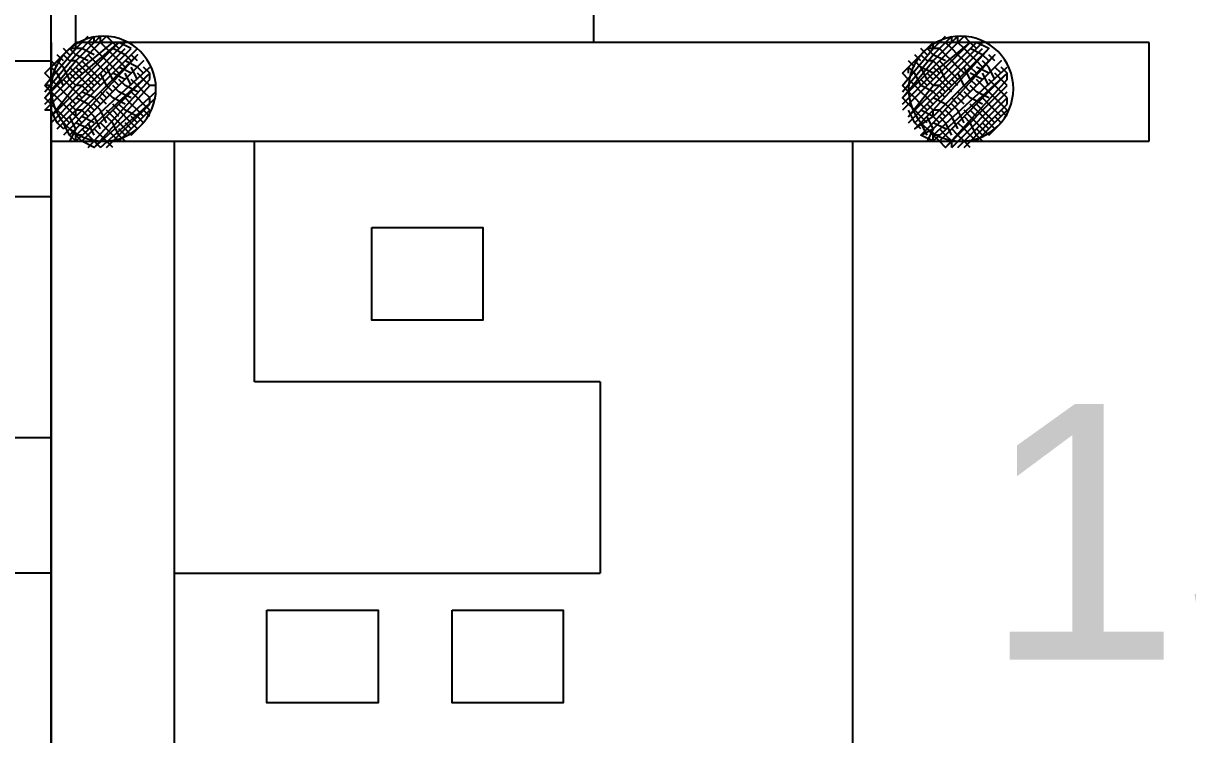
# Model space of a CAD drawing. Header units: millimetres. Extents: x 14 to 406, y 10 to 287.
# Drawn here: x 327.12 to 335.11, y 126.24 to 131.12 of the extents above; entities that cross this region are included whole.
import ezdxf

# ---------------------------------------------------------------- set-up
doc = ezdxf.new("R2010")
doc.units = ezdxf.units.MM
doc.header["$MEASUREMENT"] = 0
doc.layers.get('0').update_dxf_attribs({"linetype": 'CONTINUOUS'})
doc.styles.add('Swis721CnBT$001H0', font='')
doc.styles.get('Swis721CnBT$001H0').set_extended_font_data('Swis721CnBT')

msp = doc.modelspace()

# ---------------------------------------------------------------- linework, layer by layer
at = {"color": 0, "linetype": 'Continuous', "lineweight": 25, "true_color": 0x000007}
for p, q in [((327.3072, 117.8278), (327.3072, 143.3971)), ((327.4765, 130.9934), (327.4765, 143.3971)), ((331.0325, 130.9934), (331.0325, 133.7874)), ((327.3072, 130.9934), (327.3072, 130.9934)), ((334.8425, 130.9934), (327.4765, 130.9934)), ((327.5189, 130.9934), (327.5189, 130.9934)), ((327.5612, 130.9934), (327.5189, 130.9934)), ((327.6035, 130.9511), (327.5612, 130.9934)), ((327.6035, 130.9934), (327.6035, 131.0358)), ((327.6459, 130.9934), (327.6459, 131.0358)), ((327.6882, 130.9511), (327.6459, 130.9934)), ((327.7305, 130.9934), (327.6882, 131.0358)), ((327.7729, 130.9511), (327.7305, 130.9934)), ((327.8575, 130.9511), (327.7729, 130.9934)), ((333.4032, 130.9934), (333.3609, 130.9934)), ((333.4455, 130.9934), (333.4032, 130.9934)), ((333.4879, 130.9511), (333.4455, 130.9934)), ((333.4879, 130.9934), (333.4879, 131.0358)), ((333.5302, 130.9934), (333.5302, 131.0358)), ((333.5725, 130.9511), (333.5302, 130.9934)), ((333.6149, 130.9934), (333.5725, 131.0358)), ((333.6572, 130.9511), (333.6149, 130.9934)), ((333.7419, 130.9511), (333.6572, 130.9934)), ((334.8425, 130.3161), (334.8425, 130.9934)), ((327.3072, 130.8241), (327.4342, 130.9511)), ((327.3919, 130.8664), (327.3495, 130.9088)), ((327.4342, 130.9088), (327.3919, 130.9511)), ((327.4342, 130.8664), (327.3919, 130.9088)), ((327.4765, 130.9088), (327.4342, 130.9511)), ((327.4765, 130.9511), (327.4342, 130.9511)), ((327.5612, 130.8664), (327.4765, 130.9088)), ((327.6035, 130.9088), (327.5189, 130.9511)), ((327.6035, 130.8664), (327.5612, 130.9088)), ((327.6459, 130.9088), (327.6035, 130.9511)), ((327.6882, 130.8664), (327.6459, 130.9088)), ((327.7305, 130.9088), (327.6882, 130.9511)), ((327.8152, 130.9088), (327.7305, 130.9511)), ((327.7729, 130.8664), (327.7305, 130.9088)), ((327.8575, 130.8664), (327.8152, 130.9088)), ((327.8999, 130.8664), (327.8575, 130.9088)), ((333.1915, 130.8241), (333.3185, 130.9511)), ((333.2762, 130.8664), (333.2339, 130.9088)), ((333.3185, 130.9088), (333.2762, 130.9511)), ((333.3185, 130.8664), (333.2762, 130.9088)), ((333.3609, 130.9088), (333.3185, 130.9511)), ((333.3609, 130.9511), (333.3185, 130.9511)), ((333.4455, 130.8664), (333.3609, 130.9088)), ((333.4455, 130.9088), (333.4032, 130.9511)), ((333.4879, 130.8664), (333.4455, 130.9088)), ((333.5302, 130.9088), (333.4879, 130.9511)), ((333.5725, 130.8664), (333.5302, 130.9088)), ((333.6149, 130.9088), (333.5725, 130.9511)), ((333.6995, 130.9088), (333.6149, 130.9511)), ((333.6572, 130.8664), (333.6149, 130.9088)), ((333.7419, 130.8664), (333.6995, 130.9088)), ((333.7842, 130.8664), (333.7419, 130.9088)), ((327.3495, 130.8241), (327.3072, 130.8664)), ((327.3072, 130.7818), (327.3072, 130.8241)), ((327.3495, 130.7818), (327.3072, 130.8241)), ((327.3919, 130.8241), (327.3495, 130.8664)), ((327.5189, 130.7818), (327.4765, 130.8241)), ((327.5612, 130.8241), (327.5189, 130.8664)), ((327.6035, 130.7818), (327.5612, 130.8241)), ((327.6459, 130.8241), (327.6035, 130.8664)), ((327.6882, 130.7818), (327.6459, 130.8241)), ((327.7305, 130.8241), (327.6882, 130.8664)), ((327.7305, 130.7394), (327.6882, 130.8241)), ((327.7729, 130.7818), (327.7305, 130.8241)), ((327.8152, 130.8241), (327.7729, 130.8664)), ((327.8575, 130.7818), (327.7729, 130.8241)), ((327.8999, 130.8241), (327.8152, 130.8664)), ((327.8999, 130.7394), (327.8575, 130.8241)), ((327.9422, 130.7818), (327.8999, 130.8241)), ((327.9845, 130.7818), (327.9422, 130.8241)), ((333.2339, 130.8241), (333.1915, 130.8664)), ((333.1915, 130.7818), (333.1915, 130.8241)), ((333.2339, 130.7818), (333.1915, 130.8241)), ((333.2762, 130.8241), (333.2339, 130.8664)), ((333.4032, 130.7818), (333.3609, 130.8241)), ((333.4455, 130.8241), (333.4032, 130.8664)), ((333.4879, 130.7818), (333.4455, 130.8241)), ((333.5302, 130.8241), (333.4879, 130.8664)), ((333.5725, 130.7818), (333.5302, 130.8241)), ((333.6149, 130.8241), (333.5725, 130.8664)), ((333.6149, 130.7394), (333.5725, 130.8241)), ((333.6572, 130.7818), (333.6149, 130.8241)), ((333.6995, 130.8241), (333.6572, 130.8664)), ((333.7419, 130.7818), (333.6572, 130.8241)), ((333.7419, 130.8241), (333.6995, 130.8664)), ((333.7842, 130.7394), (333.7419, 130.8241)), ((333.8265, 130.7818), (333.7842, 130.8241)), ((333.8689, 130.7818), (333.8265, 130.8241)), ((327.3072, 130.7394), (327.2649, 130.7818)), ((327.3495, 130.6971), (327.3072, 130.7394)), ((327.3919, 130.6971), (327.3495, 130.7818)), ((327.4342, 130.6971), (327.3919, 130.7394)), ((327.4765, 130.7394), (327.4342, 130.7818)), ((327.5612, 130.2738), (327.9845, 130.7394)), ((327.6035, 130.6971), (327.5612, 130.7394)), ((327.6459, 130.7394), (327.6035, 130.7818)), ((327.6882, 130.6971), (327.6459, 130.7818)), ((327.8152, 130.7394), (327.7305, 130.7818)), ((327.7729, 130.6971), (327.7305, 130.7394)), ((327.8152, 130.6971), (327.7729, 130.7394)), ((327.8575, 130.6971), (327.8152, 130.7818)), ((327.8999, 130.6971), (327.8575, 130.7394)), ((327.9422, 130.7394), (327.8999, 130.7818)), ((327.9845, 130.6971), (327.9422, 130.7394)), ((327.9845, 130.7394), (327.9845, 130.7818)), ((333.1915, 130.7394), (333.1492, 130.7818)), ((333.2339, 130.6971), (333.1915, 130.7394)), ((333.3185, 130.6971), (333.2762, 130.7394)), ((333.3609, 130.7394), (333.3185, 130.7818)), ((333.4879, 130.6971), (333.4455, 130.7394)), ((333.5302, 130.7394), (333.4879, 130.7818)), ((333.5302, 130.6971), (333.4879, 130.7394)), ((333.5725, 130.6971), (333.5302, 130.7818)), ((333.6995, 130.7394), (333.6149, 130.7818)), ((333.6572, 130.6971), (333.6149, 130.7394)), ((333.6995, 130.6971), (333.6572, 130.7394)), ((333.7419, 130.6971), (333.6995, 130.7818)), ((333.7842, 130.6971), (333.7419, 130.7394)), ((333.8265, 130.7394), (333.7842, 130.7818)), ((333.8689, 130.6971), (333.8265, 130.7394)), ((333.8689, 130.7394), (333.8689, 130.7818)), ((327.3072, 130.6548), (327.2649, 130.6971)), ((327.3072, 130.6971), (327.2649, 130.6971)), ((327.3495, 130.6124), (327.3072, 130.6548)), ((327.3919, 130.6548), (327.3495, 130.6971)), ((327.4342, 130.6124), (327.3919, 130.6548)), ((327.4765, 130.6548), (327.4342, 130.6971)), ((327.5189, 130.6124), (327.4765, 130.6548)), ((327.5612, 130.6548), (327.5189, 130.6971)), ((327.6035, 130.6124), (327.5189, 130.6548)), ((327.6882, 130.6124), (327.6459, 130.6548)), ((327.7305, 130.6548), (327.6882, 130.6971)), ((327.7305, 130.6124), (327.6882, 130.6548)), ((327.7729, 130.6548), (327.7305, 130.6971)), ((327.8575, 130.6124), (327.7729, 130.6548)), ((327.8999, 130.6548), (327.8152, 130.6971)), ((327.8999, 130.6124), (327.8575, 130.6548)), ((327.9422, 130.6548), (327.8999, 130.6971)), ((327.9845, 130.6124), (327.9422, 130.6548)), ((328.0269, 130.6971), (327.9845, 130.6971)), ((333.1915, 130.6548), (333.1492, 130.6971)), ((333.1492, 130.6971), (333.1492, 130.6971)), ((333.2339, 130.6124), (333.1915, 130.6548)), ((333.2762, 130.6548), (333.2339, 130.6971)), ((333.3185, 130.6124), (333.2762, 130.6548)), ((333.4032, 130.6124), (333.3609, 130.6548)), ((333.4455, 130.6548), (333.4032, 130.6971)), ((333.4455, 130.6124), (333.4032, 130.6548)), ((333.4879, 130.2738), (333.8689, 130.6548)), ((333.5725, 130.6124), (333.5302, 130.6548)), ((333.6149, 130.6548), (333.5725, 130.6971)), ((333.6149, 130.6124), (333.5725, 130.6548)), ((333.6572, 130.6548), (333.6149, 130.6971)), ((333.7419, 130.6124), (333.6572, 130.6548)), ((333.7419, 130.6548), (333.6995, 130.6971)), ((333.7842, 130.6124), (333.7419, 130.6548)), ((333.8265, 130.6548), (333.7842, 130.6971)), ((333.8689, 130.6124), (333.8265, 130.6548)), ((333.8689, 130.6971), (333.8689, 130.6971)), ((327.2649, 130.6124), (327.2649, 130.6124)), ((327.3072, 130.5701), (327.2649, 130.6124)), ((327.3919, 130.5701), (327.3495, 130.6124)), ((327.4765, 130.5701), (327.4342, 130.6124)), ((327.5612, 130.5701), (327.4765, 130.6124)), ((327.6459, 130.5701), (327.6035, 130.6124)), ((327.6459, 130.2738), (328.0269, 130.6124)), ((327.6882, 130.5701), (327.6459, 130.6124)), ((327.8152, 130.5701), (327.7305, 130.6124)), ((327.8575, 130.5701), (327.8152, 130.6124)), ((327.9422, 130.5701), (327.8999, 130.6124)), ((327.9845, 130.5701), (327.9845, 130.6124)), ((333.1492, 130.6124), (333.1492, 130.6124)), ((333.1915, 130.5701), (333.1492, 130.6124)), ((333.2762, 130.5701), (333.2339, 130.6124)), ((333.3609, 130.5701), (333.3185, 130.6124)), ((333.4455, 130.5701), (333.3609, 130.6124)), ((333.5302, 130.5701), (333.4879, 130.6124)), ((333.5302, 130.2738), (333.8689, 130.6124)), ((333.5725, 130.5701), (333.5302, 130.6124)), ((333.6995, 130.5701), (333.6149, 130.6124)), ((333.7419, 130.5701), (333.6995, 130.6124)), ((333.8265, 130.5701), (333.7842, 130.6124)), ((333.8689, 130.5701), (333.8689, 130.6124)), ((327.3495, 130.5278), (327.3072, 130.5701)), ((327.3919, 130.4854), (327.3495, 130.5278)), ((327.4342, 130.5278), (327.3919, 130.5701)), ((327.4765, 130.4854), (327.4342, 130.5278)), ((327.5612, 130.4854), (327.5189, 130.5278)), ((327.6035, 130.5278), (327.5612, 130.5701)), ((327.6035, 130.4854), (327.5612, 130.5278)), ((327.6459, 130.5278), (327.6035, 130.5701)), ((327.6882, 130.4431), (327.6459, 130.5278)), ((327.6882, 130.2738), (327.9845, 130.5701)), ((327.7729, 130.4854), (327.7305, 130.5278)), ((327.8152, 130.5278), (327.7729, 130.5701)), ((327.7729, 130.3161), (327.9845, 130.5278)), ((327.8999, 130.5278), (327.8575, 130.5701)), ((327.9422, 130.4854), (327.8999, 130.5278)), ((327.9845, 130.5278), (327.9422, 130.5701)), ((327.9845, 130.4854), (327.9422, 130.5278)), ((327.9845, 130.5278), (327.9845, 130.5278)), ((333.1492, 130.5278), (333.1492, 130.5278)), ((333.2339, 130.5278), (333.1915, 130.5701)), ((333.2339, 130.4431), (333.1915, 130.5278)), ((333.2762, 130.4854), (333.2339, 130.5278)), ((333.3185, 130.5278), (333.2762, 130.5701)), ((333.3609, 130.4854), (333.2762, 130.5278)), ((333.4455, 130.4854), (333.4032, 130.5278)), ((333.4879, 130.5278), (333.4455, 130.5701)), ((333.4879, 130.4854), (333.4455, 130.5278)), ((333.5302, 130.5278), (333.4879, 130.5701)), ((333.5725, 130.4431), (333.5302, 130.5278)), ((333.5725, 130.2738), (333.8689, 130.5701)), ((333.6572, 130.4854), (333.6149, 130.5278)), ((333.6995, 130.5278), (333.6572, 130.5701)), ((333.6572, 130.3161), (333.8689, 130.5278)), ((333.7419, 130.4854), (333.6995, 130.5278)), ((333.7842, 130.5278), (333.7419, 130.5701)), ((333.8265, 130.4854), (333.7842, 130.5278)), ((333.8689, 130.5278), (333.8265, 130.5701)), ((333.8689, 130.4854), (333.8265, 130.5278)), ((333.8689, 130.5278), (333.8689, 130.5278)), ((327.3072, 130.4854), (327.3072, 130.4854)), ((327.3919, 130.4008), (327.3495, 130.4431)), ((327.4342, 130.4431), (327.3919, 130.4854)), ((327.4342, 130.3584), (327.3919, 130.4431)), ((327.4765, 130.4008), (327.4342, 130.4854)), ((327.5612, 130.4008), (327.4765, 130.4431)), ((327.6035, 130.4431), (327.5189, 130.4854)), ((327.6035, 130.3584), (327.5612, 130.4431)), ((327.6459, 130.4008), (327.6035, 130.4854)), ((327.6882, 130.4008), (327.6459, 130.4431)), ((327.7305, 130.4431), (327.6882, 130.4854)), ((327.8575, 130.4008), (327.8152, 130.4431)), ((327.8999, 130.4431), (327.8575, 130.4854)), ((327.8575, 130.3584), (327.9422, 130.4431)), ((333.1915, 130.4854), (333.1915, 130.4854)), ((333.2762, 130.4008), (333.2339, 130.4431)), ((333.3185, 130.4431), (333.2762, 130.4854)), ((333.3185, 130.3584), (333.2762, 130.4431)), ((333.3609, 130.4008), (333.3185, 130.4854)), ((333.4455, 130.4008), (333.3609, 130.4431)), ((333.4455, 130.4431), (333.4032, 130.4854)), ((333.4879, 130.3584), (333.4455, 130.4431)), ((333.5302, 130.4008), (333.4879, 130.4854)), ((333.5725, 130.4008), (333.5302, 130.4431)), ((333.6149, 130.4431), (333.5725, 130.4854)), ((333.7419, 130.4008), (333.6995, 130.4431)), ((333.7842, 130.4431), (333.7419, 130.4854)), ((333.7419, 130.3584), (333.8265, 130.4431)), ((333.8265, 130.4431), (333.7842, 130.4854)), ((327.4765, 130.3161), (327.4342, 130.3584)), ((327.5189, 130.3161), (327.4765, 130.3584)), ((327.5612, 130.3584), (327.5189, 130.4008)), ((327.6035, 130.3161), (327.5612, 130.3584)), ((327.6459, 130.3584), (327.6035, 130.4008)), ((327.6882, 130.3161), (327.6459, 130.3584)), ((327.7305, 130.3584), (327.6882, 130.4008)), ((327.7729, 130.3161), (327.7305, 130.3584)), ((327.8152, 130.3584), (327.7729, 130.4008)), ((333.3609, 130.3161), (333.2762, 130.3584)), ((333.4032, 130.3161), (333.3609, 130.3584)), ((333.4455, 130.3584), (333.4032, 130.4008)), ((333.4879, 130.3161), (333.4455, 130.3584)), ((333.5302, 130.3584), (333.4879, 130.4008)), ((333.5725, 130.3161), (333.5302, 130.3584)), ((333.6149, 130.3584), (333.5725, 130.4008)), ((333.6572, 130.3161), (333.6149, 130.3584)), ((333.6995, 130.3584), (333.6572, 130.4008)), ((327.3072, 130.3161), (334.8425, 130.3161)), ((327.6035, 130.2738), (327.5189, 130.3161)), ((327.6459, 130.2738), (327.6035, 130.3161)), ((327.6459, 130.2738), (327.6459, 130.2738)), ((327.7305, 130.2738), (327.6882, 130.3161)), ((327.7729, 130.3161), (327.7305, 130.3161)), ((328.1539, 117.8278), (328.1539, 130.3161)), ((328.7042, 128.6651), (328.7042, 130.3161)), ((332.8105, 125.5748), (332.8105, 130.3161)), ((333.1915, 130.3161), (333.8689, 130.3161)), ((333.4455, 130.2738), (333.4032, 130.3161)), ((333.4879, 130.2738), (333.4879, 130.3161)), ((333.5302, 130.2738), (333.5302, 130.2738)), ((333.6149, 130.2738), (333.5725, 130.3161)), ((333.6572, 130.3161), (333.6149, 130.3161)), ((331.0749, 128.6651), (328.7042, 128.6651)), ((331.0749, 128.6651), (331.0749, 127.3528)), ((328.1539, 127.3528), (331.0749, 127.3528))]:
    msp.add_line(p, q, dxfattribs=at)
for points in [[(327.3072, 130.9934), (327.3072, 116.9811), (309.6965, 116.9811), (309.6965, 144.2014), (332.0485, 144.2014), (334.8425, 144.2014)], [(327.2649, 130.6971), (327.4765, 130.9511), (327.5612, 131.0358)], [(327.2649, 130.6548), (327.4765, 130.9088), (327.6035, 131.0358)], [(327.6882, 131.0358), (327.4765, 130.8241), (327.2649, 130.6124), (327.4765, 130.8664), (327.6459, 131.0358)], [(327.2649, 130.7818), (327.4765, 130.9934), (327.5189, 130.9934)], [(327.2649, 130.5701), (327.4765, 130.7818), (327.7305, 130.9934)], [(327.2649, 130.5278), (327.4765, 130.7394), (327.7729, 130.9934), (327.4765, 130.6971), (327.3072, 130.4854), (327.4765, 130.6548), (327.8152, 130.9934)], [(327.5189, 130.9511), (327.4765, 130.9511), (327.4765, 130.9934)], [(333.1492, 130.6971), (333.3609, 130.9511), (333.4455, 131.0358)], [(333.1492, 130.6548), (333.3609, 130.9088), (333.4879, 131.0358)], [(333.5725, 131.0358), (333.3609, 130.8241), (333.1492, 130.6124), (333.3609, 130.8664), (333.5302, 131.0358)], [(333.1492, 130.7818), (333.3609, 130.9934), (333.4032, 130.9934)], [(333.1492, 130.5701), (333.3609, 130.7818), (333.6149, 130.9934), (333.3609, 130.7394), (333.1492, 130.5278)], [(333.6995, 130.9934), (333.3609, 130.6548), (333.1915, 130.4854), (333.3609, 130.6971), (333.6572, 130.9934)], [(333.4032, 130.9511), (333.3609, 130.9511), (333.3609, 130.9934)], [(327.3072, 130.4431), (327.4765, 130.6124), (327.8152, 130.9511)], [(327.3495, 130.4431), (327.4765, 130.5701), (327.8575, 130.9511)], [(327.3495, 130.4008), (327.4765, 130.5278), (327.8999, 130.9511)], [(327.3919, 130.4008), (327.4765, 130.4854), (327.8999, 130.9088), (327.4765, 130.4431), (327.3919, 130.3584)], [(333.1915, 130.4431), (333.3609, 130.6124), (333.6995, 130.9511)], [(333.2339, 130.4431), (333.3609, 130.5701), (333.7419, 130.9511), (333.3609, 130.5278), (333.2339, 130.4008), (333.3609, 130.4854), (333.7842, 130.9088), (333.3609, 130.4431), (333.2762, 130.3584), (333.3609, 130.4008), (333.8265, 130.8664), (333.3609, 130.4008), (333.3185, 130.3161)], [(327.3072, 129.9351), (320.7879, 129.9351), (320.7879, 130.8664), (327.3072, 130.8664)], [(327.5189, 130.6971), (327.4765, 130.6971), (327.4342, 130.7394), (327.3919, 130.8241)], [(327.4342, 130.3584), (327.4765, 130.4008), (327.9422, 130.8664), (327.4765, 130.4008), (327.4342, 130.3161)], [(327.6459, 130.6971), (327.6035, 130.7394), (327.5189, 130.8241), (327.4765, 130.8664), (327.4342, 130.8664)], [(327.6035, 130.6548), (327.5612, 130.6971), (327.4765, 130.7818), (327.4342, 130.8241)], [(327.5189, 130.3161), (327.9845, 130.7818), (327.4765, 130.3161), (327.4765, 130.3584), (327.9845, 130.8241)], [(333.4032, 130.6971), (333.3609, 130.6971), (333.3185, 130.7394), (333.2762, 130.8241)], [(333.4879, 130.6548), (333.4455, 130.6971), (333.3609, 130.7818), (333.2762, 130.8241)], [(333.4455, 130.7394), (333.4032, 130.8241), (333.3609, 130.8664), (333.3185, 130.8664)], [(333.4032, 130.3161), (333.8689, 130.7818), (333.3609, 130.3161), (333.3609, 130.3584), (333.8689, 130.8241)], [(333.3609, 130.6548), (333.2762, 130.6971), (333.2339, 130.7818)], [(333.8689, 130.7394), (333.4455, 130.2738), (333.8689, 130.6971)], [(327.9845, 130.6971), (327.6035, 130.2738), (328.0269, 130.6548)], [(327.3495, 130.4431), (327.3072, 130.5278), (327.2649, 130.5278)], [(327.5189, 130.5278), (327.4765, 130.5278), (327.4342, 130.5701)], [(327.5189, 130.4431), (327.4765, 130.4854), (327.4765, 130.5278)], [(327.8575, 130.3584), (327.8152, 130.4008), (327.7305, 130.4854), (327.6882, 130.5278)], [(327.8999, 130.4008), (327.8575, 130.4431), (327.7729, 130.5278), (327.7305, 130.5701)], [(327.9422, 130.4431), (327.8999, 130.4854), (327.8152, 130.5278)], [(333.4032, 130.5278), (333.3609, 130.5278), (333.3185, 130.5701)], [(333.4032, 130.4431), (333.3609, 130.4854), (333.3609, 130.5278)], [(333.7419, 130.3584), (333.6995, 130.4008), (333.6149, 130.4854), (333.5725, 130.5278)], [(333.7842, 130.4008), (333.7419, 130.4431), (333.6572, 130.5278), (333.6149, 130.5701)], [(327.8152, 130.3161), (327.7729, 130.3584), (327.7305, 130.4431)], [(333.6995, 130.3161), (333.6572, 130.3584), (333.6149, 130.4431)], [(327.5189, 130.3584), (327.4765, 130.3584), (327.4342, 130.4008)], [(333.4032, 130.3584), (333.3609, 130.3584), (333.3185, 130.4008)], [(328.1539, 127.3528), (328.1539, 130.3161), (328.7042, 130.3161)], [(327.3072, 127.3528), (320.7879, 127.3528), (320.7879, 128.2841), (327.3072, 128.2841)]]:
    msp.add_lwpolyline(points, dxfattribs=at)
for points in [[(329.5085, 129.7234), (330.2705, 129.7234), (330.2705, 129.0884), (329.5085, 129.0884)], [(328.7889, 127.0988), (329.5509, 127.0988), (329.5509, 126.4638), (328.7889, 126.4638)], [(330.0589, 127.0988), (330.8209, 127.0988), (330.8209, 126.4638), (330.0589, 126.4638)]]:
    msp.add_lwpolyline(points, close=True, dxfattribs=at)
for points in [[(327.667, 131.0358), (327.4683, 131.0358), (327.3072, 130.8747), (327.3072, 130.6759)], [(328.0269, 130.6759), (328.0269, 130.8747), (327.8658, 131.0358), (327.667, 131.0358)], [(333.5514, 131.0358), (333.3527, 131.0358), (333.1915, 130.8747), (333.1915, 130.6759)], [(333.9112, 130.6759), (333.9112, 130.8747), (333.7501, 131.0358), (333.5514, 131.0358)], [(327.3072, 130.6759), (327.3072, 130.4772), (327.4683, 130.3161), (327.667, 130.3161)], [(327.667, 130.3161), (327.8658, 130.3161), (328.0269, 130.4772), (328.0269, 130.6759)], [(333.1915, 130.6759), (333.1915, 130.4772), (333.3527, 130.3161), (333.5514, 130.3161)], [(333.5514, 130.3161), (333.7501, 130.3161), (333.9112, 130.4772), (333.9112, 130.6759)]]:
    msp.add_open_spline(points, degree=3, dxfattribs=at)

# ---------------------------------------------------------------- texts
at = {"color": 0, "true_color": 0x000007, "style": 'Swis721CnBT$001H0'}
msp.add_text('132', height=1.75308, dxfattribs=at).set_placement((333.6995, 126.7601))

doc.saveas('drawing.dxf')
